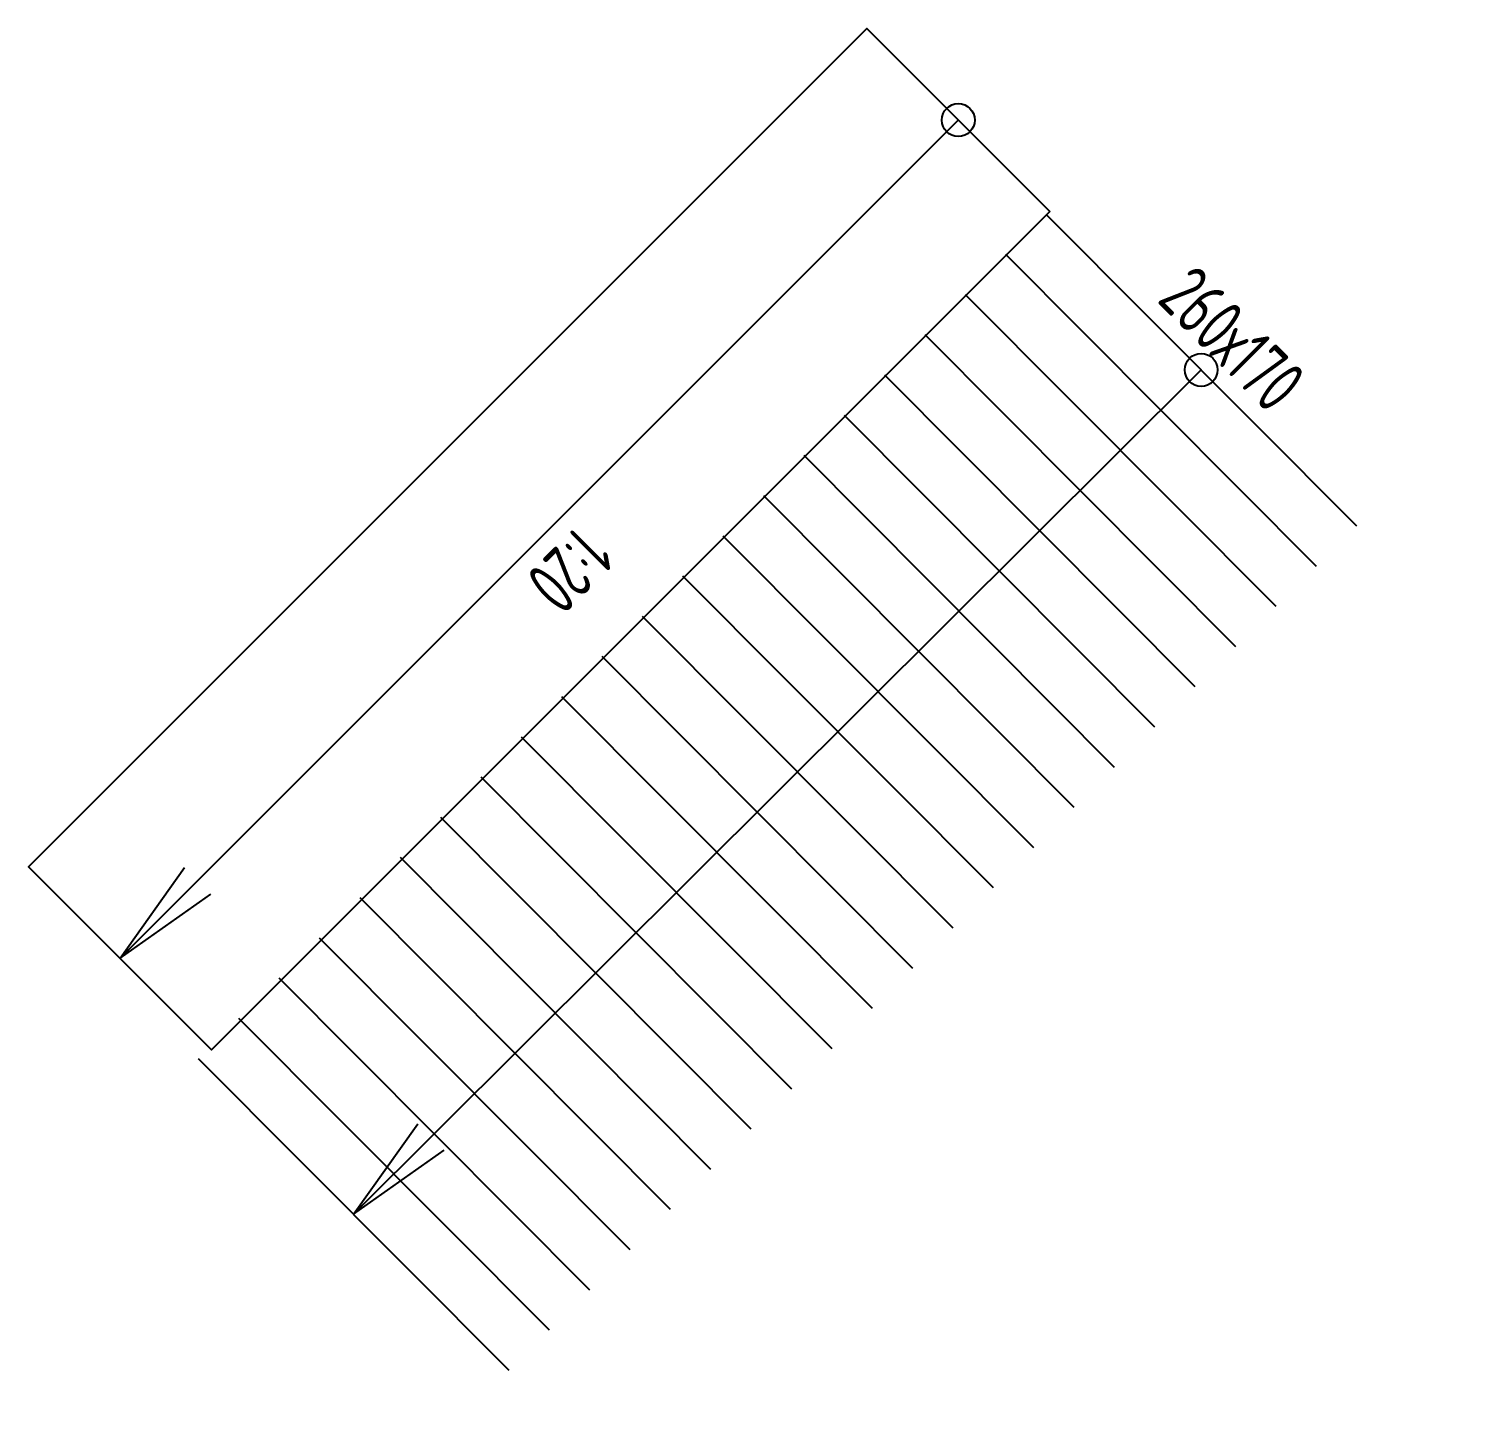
# Model space of a CAD drawing. Extents: x -2918 to -212, y 225 to 5715.
# Drawn here: x -2464.41 to -2457.88, y 447.08 to 453.38 of the extents above; entities that cross this region are included whole.
import ezdxf
from ezdxf.enums import TextEntityAlignment as Align

# ---------------------------------------------------------------- set-up
doc = ezdxf.new("R2010")
doc.units = 0
doc.layers.get('0').update_dxf_attribs({"linetype": 'CONTINUOUS'})
for name, color, linetype in [('_ВИДОВОЙ_ЭКРАН', 254, 'CONTINUOUS'), ('ЛЕСТНИЦЫ', 4, 'CONTINUOUS'), ('ПАНДУС', 7, 'CONTINUOUS')]:
    doc.layers.add(name, color=color, linetype=linetype)
doc.styles.add('ISOCPEUR', font='isocpeur.ttf', dxfattribs={"width": 0.65})

# ---------------------------------------------------------------- blocks, each defined once
blk = doc.blocks.new('АР_КРУЖОК_1_1')
at = {"color": 0, "linetype": 'BYBLOCK'}
blk.add_circle((0, 0), 75, dxfattribs=at)
blk = doc.blocks.new('*U271')
at = {"color": 0, "linetype": 'BYBLOCK'}
for q in [(-500, 85), (-500, -85)]:
    blk.add_line((0, 0), q, dxfattribs=at)
blk = doc.blocks.new('*U118')
at = {"color": 4, "linetype": 'BYBLOCK'}
for p, q in [((0, 0), (1194.2, -1614.6)), ((-209, -154.6), (985.2, -1769.2)), ((-418.1, -309.2), (776.1, -1923.8)), ((-627.1, -463.8), (567.1, -2078.4)), ((-836.1, -618.4), (358.1, -2233.1)), ((-1045.2, -773), (149, -2387.7)), ((-1254.2, -927.6), (-60, -2542.3)), ((-1463.3, -1082.3), (-269.1, -2696.9)), ((-1672.3, -1236.9), (-478.1, -2851.5)), ((-1881.3, -1391.5), (-687.1, -3006.1)), ((-2090.4, -1546.1), (-896.2, -3160.7)), ((-2299.4, -1700.7), (-1105.2, -3315.3)), ((-2508.4, -1855.3), (-1314.2, -3469.9)), ((-2717.5, -2009.9), (-1523.3, -3624.5)), ((-2926.5, -2164.5), (-1732.3, -3779.1)), ((-3135.6, -2319.1), (-1941.4, -3933.7)), ((-3344.6, -2473.7), (-2150.4, -4088.3)), ((-3553.6, -2628.3), (-2359.4, -4242.9)), ((-3762.7, -2782.9), (-2568.5, -4397.6)), ((-3971.7, -2937.5), (-2777.5, -4552.2)), ((-4180.7, -3092.2), (-2986.5, -4706.8)), ((-4389.8, -3246.8), (-3195.6, -4861.4))]:
    blk.add_line(p, q, dxfattribs=at)
blk.add_lwpolyline([(-3792.7, -4054.1), (597.1, -807.3)], dxfattribs=at)
at = {"color": 4, "linetype": 'BYBLOCK', "rotation": 216.4872993956}
for name, p in [('АР_КРУЖОК_1_1', (597.1, -807.3)), ('*U271', (-3792.7, -4054.1))]:
    blk.add_blockref(name, p, dxfattribs=at)
at = {"layer": '_ВИДОВОЙ_ЭКРАН', "color": 4, "ltscale": 20, "style": 'ISOCPEUR', "width": 0.65}
blk.add_attdef('УКЛОН', text='', height=250, rotation=306.4873, dxfattribs=at).set_placement((597.1, -807.3), align=Align.BOTTOM_CENTER)
blk = doc.blocks.new('*U119')
at = {"color": 0, "linetype": 'BYBLOCK'}
blk.add_lwpolyline([(834.4, -834.4), (-2991.1, -4659.8), (-3825.4, -3825.4), (0, 0)], close=True, dxfattribs=at)
blk.add_lwpolyline([(-3408.3, -4242.6), (417.2, -417.2)], dxfattribs=at)
at = {"color": 0, "linetype": 'BYBLOCK', "rotation": 225}
for name, p in [('АР_КРУЖОК_1_1', (417.2, -417.2)), ('*U271', (-3408.3, -4242.6))]:
    blk.add_blockref(name, p, dxfattribs=at)
at = {"color": 0, "linetype": 'BYBLOCK', "ltscale": 20, "style": 'ISOCPEUR', "width": 0.65}
blk.add_attdef('УКЛОН', text='', height=250, rotation=225, dxfattribs=at).set_placement((-1495.5, -2329.9), align=Align.BOTTOM_CENTER)

msp = doc.modelspace()

# ---------------------------------------------------------------- block references
at = {"layer": 'ЛЕСТНИЦЫ', "color": 4, "xscale": 0.001, "yscale": 0.001, "zscale": 0.001, "rotation": 8.399650929127903}
msp.add_blockref('*U118', (-2459.772, 452.53), dxfattribs=at).add_auto_attribs({'УКЛОН': '260х170'})
at = {"layer": 'ПАНДУС', "color": 4, "linetype": 'BYBLOCK', "xscale": 0.001, "yscale": 0.001, "zscale": 0.001}
msp.add_blockref('*U119', (-2460.589, 453.376), dxfattribs=at).add_auto_attribs({'УКЛОН': '1:20'})

doc.saveas('drawing.dxf')
